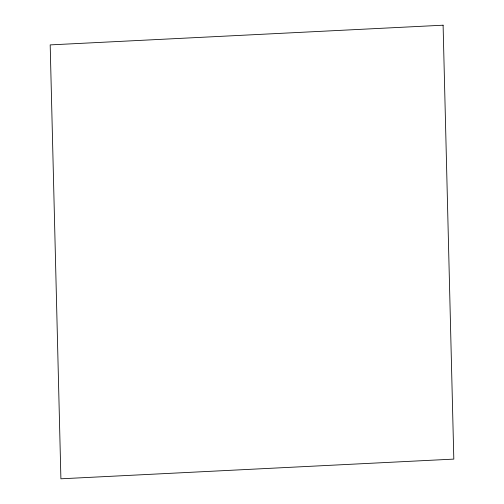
<?xml version="1.0" encoding="UTF-8"?>
<svg xmlns="http://www.w3.org/2000/svg" width="504" height="504" viewBox="0 0 504 504"><rect width="100%" height="100%" fill="white"/><g stroke="black" fill="none" stroke-linecap="round" stroke-linejoin="round"><path stroke-width="0.76" d="M443.098 25.2L50.186 44.894L60.902 478.8L453.814 459.106L443.098 25.2"/></g></svg>
